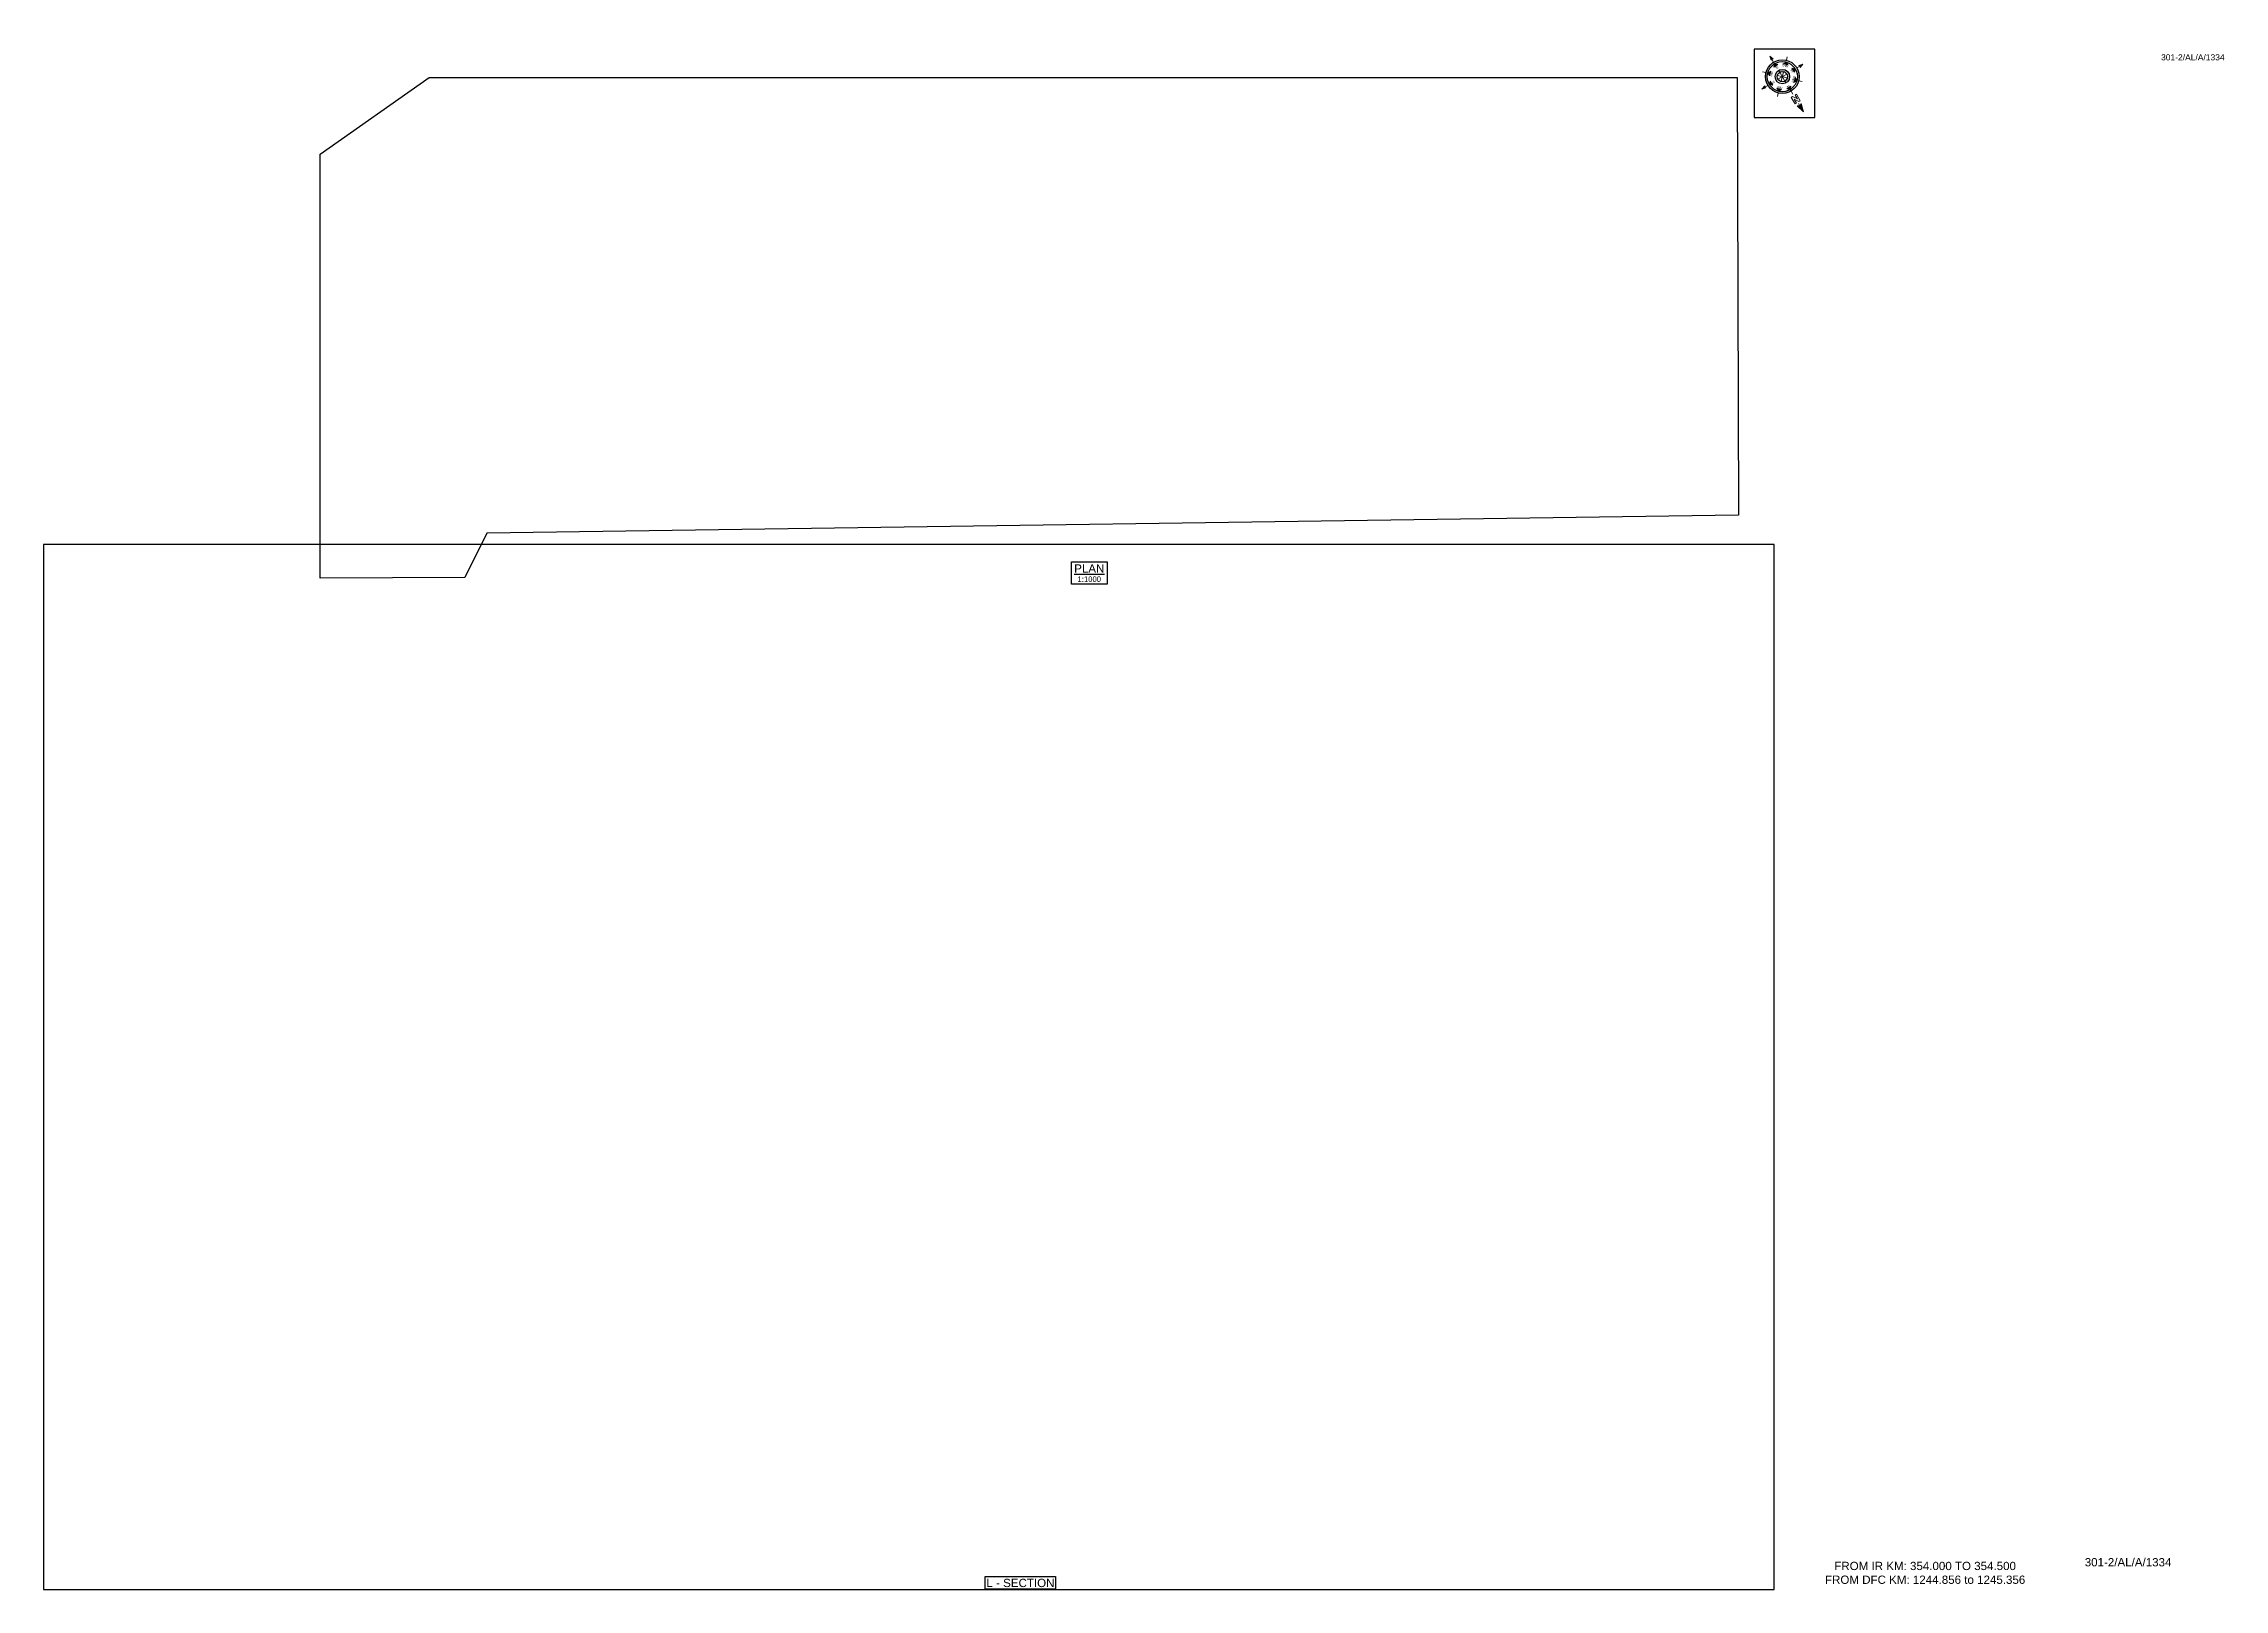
# Paper-space layout '1334' of a CAD drawing. Header units: metres. Extents: x 33 to 825, y 20 to 581.
import ezdxf
from ezdxf.enums import TextEntityAlignment as Align

# ---------------------------------------------------------------- set-up
doc = ezdxf.new("R2010")
doc.units = ezdxf.units.M
doc.header["$MEASUREMENT"] = 0
doc.layers.get('Defpoints').update_dxf_attribs({"color": 5})
doc.layers.add('title', color=7, linetype='Continuous')
doc.styles.get("Standard").update_dxf_attribs({"font": 'arial.ttf'})
doc.styles.add('Style-Arial', font='arial.ttf')

# ---------------------------------------------------------------- blocks, each defined once
blk = doc.blocks.new('N')
for points in [[(0, 8.41), (-0.49, 6.68), (0, 6.93)], [(0.49, 6.68), (0, 6.93), (0, 8.41)], [(-4.93, 0), (-4.07, 0.25), (-4.19, 0)], [(-4.07, -0.25), (-4.19, 0), (-4.93, 0)], [(-3.08, 0), (-2.59, 0.49), (-2.59, -0.49)], [(-2.18, 2.18), (-1.48, 2.18), (-2.18, 1.48)], [(0, 3.08), (0.49, 2.59), (-0.49, 2.59)], [(2.18, 2.18), (2.18, 1.48), (1.48, 2.18)], [(3.08, 0), (2.59, -0.49), (2.59, 0.49)], [(4.07, 0.25), (4.19, 0), (4.93, 0)], [(4.93, 0), (4.07, -0.25), (4.19, 0)], [(-2.18, -2.18), (-2.18, -1.48), (-1.48, -2.18)], [(0, -3.08), (-0.49, -2.59), (0.49, -2.59)], [(0, -4.93), (-0.25, -4.07), (0, -4.19)], [(0.25, -4.07), (0, -4.19), (0, -4.93)], [(2.18, -2.18), (1.48, -2.18), (2.18, -1.48)]]:
    blk.add_hatch(color=7).paths.add_polyline_path(points, flags=0)
h = blk.add_hatch(color=7)
h.paths.add_polyline_path([(0, -3.08), (0, -3.46, 1), (0, 3.46), (0, 3.08, -1)])
h.paths.add_polyline_path([(0, 1.05), (0, 1.48, 1), (0, -1.48), (0, -1.05, -1)])
at = {"color": 7, "linetype": 'ByBlock', "lineweight": 13}
for p, q in [((-0.61, 4.57), (-0.61, 6.12)), ((-0.61, 6.12), (-0.3, 6.12)), ((-0.3, 6.12), (0.32, 5.19)), ((0.32, 4.57), (-0.3, 5.5)), ((-0.3, 5.5), (-0.3, 4.57)), ((0.32, 5.19), (0.32, 6.12)), ((0.32, 6.12), (0.64, 6.12)), ((0.64, 6.12), (0.64, 4.57))]:
    blk.add_line(p, q, dxfattribs=at)
at = {"color": 7, "lineweight": 13}
for p, q in [((0, 6.41), (0, 7.28)), ((-3.46, 0), (-4.19, 0)), ((-2.45, 2.45), (-2.97, 2.97)), ((1.05, 0), (-1.05, 0)), ((-1.05, 0), (1.05, 0)), ((-0.74, 0.74), (0.74, -0.74)), ((0.74, 0.74), (-0.74, -0.74)), ((0.74, -0.74), (-0.74, 0.74)), ((-0.74, -0.74), (0.74, 0.74)), ((0, 3.46), (0, 4.19)), ((0, 3.46), (0, 3.08)), ((0, 1.05), (0, 1.48)), ((0, 1.05), (0, -1.05)), ((0, -1.05), (0, 1.05)), ((2.45, 2.45), (2.97, 2.97)), ((3.46, 0), (4.19, 0)), ((-2.45, -2.45), (-2.97, -2.97)), ((0, -1.05), (0, -1.48)), ((0, -3.46), (0, -3.08)), ((0, -3.46), (0, -4.19)), ((2.45, -2.45), (2.97, -2.97))]:
    blk.add_line(p, q, dxfattribs=at)
at = {"color": 7, "linetype": 'ByBlock', "lineweight": 13}
for points in [[(-0.3, 4.57), (-0.61, 4.57)], [(0.32, 4.57), (0.64, 4.57)]]:
    blk.add_lwpolyline(points, dxfattribs=at)
at = {"color": 7, "lineweight": 13}
for points in [[(0, 8.41), (-0.49, 6.68), (0, 6.93), (0, 6.93)], [(0.49, 6.68), (0, 6.93), (0, 8.41), (0, 8.41)], [(-4.93, 0), (-4.07, 0.25), (-4.19, 0), (-4.19, 0)], [(-4.07, -0.25), (-4.19, 0), (-4.93, 0), (-4.93, 0)], [(-3.08, 0), (-2.59, 0.49), (-2.59, -0.49), (-2.59, -0.49)], [(-2.18, 2.18), (-1.48, 2.18), (-2.18, 1.48), (-2.18, 1.48)], [(0, 3.08), (0.49, 2.59), (-0.49, 2.59), (-0.49, 2.59)], [(2.18, 2.18), (2.18, 1.48), (1.48, 2.18), (1.48, 2.18)], [(3.08, 0), (2.59, -0.49), (2.59, 0.49), (2.59, 0.49)], [(4.07, 0.25), (4.19, 0), (4.93, 0), (4.93, 0)], [(4.93, 0), (4.07, -0.25), (4.19, 0), (4.19, 0)], [(-2.18, -2.18), (-2.18, -1.48), (-1.48, -2.18), (-1.48, -2.18)], [(0, -3.08), (-0.49, -2.59), (0.49, -2.59), (0.49, -2.59)], [(0, -4.93), (-0.25, -4.07), (0, -4.19), (0, -4.19)], [(0.25, -4.07), (0, -4.19), (0, -4.93), (0, -4.93)], [(2.18, -2.18), (1.48, -2.18), (2.18, -1.48), (2.18, -1.48)]]:
    blk.add_lwpolyline(points, close=True, dxfattribs=at)
at = {"color": 7}
for radius in [3.46, 3.08, 1.48, 1.05]:
    blk.add_circle((0, 0), radius, dxfattribs=at)
for s, rotation, p in [('W', 90, (-2.1, 0)), ('NW', 45, (-1.48, 1.48)), ('NE', 315, (1.48, 1.48)), ('E', 270, (1.97, 0)), ('SW', 135, (-1.48, -1.48)), ('SE', 225, (1.48, -1.48))]:
    blk.add_text(s, height=0.6, rotation=rotation, dxfattribs=at).set_placement(p, align=Align.CENTER)
for s, p in [('N', (0, 2.1)), ('S', (0, -2.47))]:
    blk.add_text(s, height=0.6, dxfattribs=at).set_placement(p, align=Align.CENTER)

psp = doc.layouts.new('1334')

# ---------------------------------------------------------------- linework, layer by layer
psp.add_lwpolyline([(374.97, 20.04), (374.97, 24.64), (400.5, 24.64), (400.5, 20.04)], close=True)
at = {"layer": 'Defpoints'}
for points in [[(133.69, 386.94), (133.69, 540.86), (173.15, 568.74), (647.83, 568.74), (648.24, 409.86), (194.1, 403.28), (186.2, 387.29)], [(33.3, 20), (661.23, 20), (661.23, 399.27), (33.3, 399.27)]]:
    psp.add_lwpolyline(points, close=True, dxfattribs=at)
at = {"layer": 'title', "color": 7, "linetype": 'Continuous', "lineweight": -3}
psp.add_lwpolyline([(406.33, 392.93), (419.22, 392.93), (419.22, 384.77), (406.33, 384.77)], close=True, dxfattribs=at)

# ---------------------------------------------------------------- texts
at = {"style": 'Style-Arial'}
for height, p in [(2.2, (801.62, 574.91)), (3, (773.92, 28.36))]:
    psp.add_text('301-2/AL/A/1334', height=height, dxfattribs=at).set_placement(p)
at = {"insert": (663.59, 30.01), "char_height": 3, "attachment_point": 1, "style": 'Style-Arial'}
psp.add_mtext_dynamic_manual_height_columns('\\pxqc;FROM IR KM: 354.000 TO 354.500\\P{\\C1;FROM DFC KM: 1244.856 to 1245.356}', width=104.8357, gutter_width=17.5, heights=[0], dxfattribs=at)
at = {"layer": 'title', "color": 7, "linetype": 'Continuous', "lineweight": -3, "style": 'Style-Arial'}
for s, height, p in [('%%UPLAN', 3, (412.72, 390.49)), ('1:1000', 2, (412.72, 386.62))]:
    psp.add_text(s, height=height, dxfattribs=at).set_placement(p, align=Align.MIDDLE)
at = {"layer": 'title', "style": 'Style-Arial'}
psp.add_text('L - SECTION', height=3, rotation=0.00006, dxfattribs=at).set_placement((387.75, 22.34), align=Align.MIDDLE_CENTER)

# ---------------------------------------------------------------- viewports
at = {"layer": 'Defpoints', "view_twist_angle": 210.94268856}
vp = psp.add_viewport(center=(390.97, 477.84), size=(514.55, 181.8018), view_center_point=(1238953.62, -3231703.04), view_height=181.8018, dxfattribs=at)
vp.dxf.flags = 0x10000  # cut along an outline
vp.dxf.clipping_boundary_handle = psp.add_lwpolyline([(133.69, 386.94), (133.69, 540.86), (173.15, 568.74), (647.83, 568.74), (648.24, 409.86), (194.1, 403.28), (186.2, 387.29)], format="xyb", close=True, dxfattribs={"invisible": 1}).dxf.handle
at = {"layer": 'Defpoints'}
vp = psp.add_viewport(center=(347.27, 209.64), size=(627.93, 379.2716), view_center_point=(26206.34, -5049.78), view_height=379.2716, status=3, dxfattribs=at)
vp.dxf.flags = 0x10000  # cut along an outline
vp.dxf.clipping_boundary_handle = psp.add_lwpolyline([(33.3, 20), (661.23, 20), (661.23, 399.27), (33.3, 399.27)], format="xyb", close=True, dxfattribs={"invisible": 1}).dxf.handle

# ---------------------------------------------------------------- wipeouts: each hides what was drawn before it
psp.add_wipeout([(653.96, 579), (676, 579), (676, 554.19), (653.96, 554.19)])

# ---------------------------------------------------------------- next in the draw order: linework, layer by layer
psp.add_lwpolyline([(676, 579), (653.96, 579), (653.96, 554.19), (676, 554.19)], close=True)

# ---------------------------------------------------------------- next in the draw order: block references
at = {"xscale": 1.771541522973351, "yscale": 1.771541522973351, "zscale": 1.771541522973351, "rotation": 210.9426885564493}
psp.add_blockref('N', (664.2, 569), dxfattribs=at)

doc.saveas('drawing.dxf')
